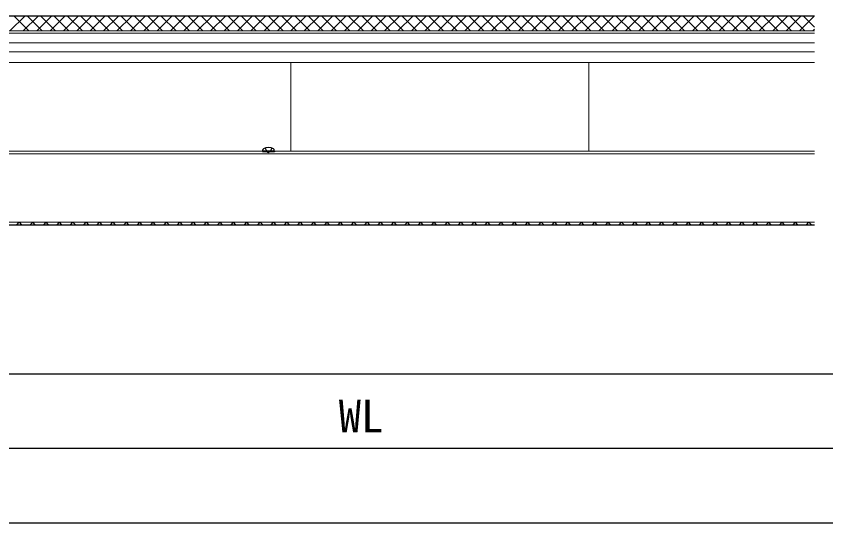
# Model space of a CAD drawing. Units: millimetres, scale not verified. Extents: x -1312 to 1312, y -1960 to 1949.
# Drawn here: x -769 to -226, y 1084 to 1424 of the extents above; entities that cross this region are included whole.
import ezdxf
from ezdxf.enums import TextEntityAlignment as Align

# ---------------------------------------------------------------- set-up
doc = ezdxf.new("R2010")
doc.units = ezdxf.units.MM
doc.header["$LTSCALE"] = 8
doc.layers.add('0-3_YKK_12', color=2, linetype='Continuous', lineweight=18)
for name, color, linetype in [('0-4_YKK_13', 4, 'Continuous'), ('0-5_YKK_D', 6, 'Continuous'), ('0-7_YSS_K', 3, 'Continuous')]:
    doc.layers.add(name, color=color, linetype=linetype)
doc.styles.add('ＭＳ ゴシック', font='')
doc.styles.get('ＭＳ ゴシック').set_extended_font_data('MS Gothic')

msp = doc.modelspace()

# ---------------------------------------------------------------- linework, layer by layer
at = {"layer": '0-3_YKK_12'}
for p, q in [((-1050, 1413.703), (-233.5, 1413.703)), ((-1050, 1412.131), (-233.5, 1412.131)), ((-1050, 1405.776), (-233.5, 1405.776)), ((-1050, 1399.703), (-233.5, 1399.703)), ((-1050, 1392.601), (-233.5, 1392.601)), ((-585, 1392.601), (-585, 1333.026)), ((-385, 1392.601), (-385, 1333.026)), ((-1050, 1333.026), (-233.5, 1333.026)), ((-1050, 1331.22), (-233.5, 1331.22)), ((-1050, 1285.299), (-233.5, 1285.299))]:
    msp.add_line(p, q, dxfattribs=at)
at = {"layer": '0-4_YKK_13'}
for p, q in [((-604, 1333.117), (-603.859, 1333.92)), ((-596, 1333.117), (-604, 1333.117)), ((-604, 1333.117), (-603.912, 1332.617)), ((-596.088, 1332.617), (-603.912, 1332.617)), ((-602.3, 1335.097), (-601.145, 1332.78)), ((-601.145, 1332.78), (-600, 1332.171)), ((-598.855, 1332.78), (-600, 1332.171)), ((-597.7, 1335.097), (-598.855, 1332.78)), ((-596, 1333.117), (-596.141, 1333.92)), ((-596, 1333.117), (-596.088, 1332.617))]:
    msp.add_line(p, q, dxfattribs=at)
for centre, radius, start, end in [((-602.972, 1333.764), 0.9, 122.05588, 170), ((-600, 1329.017), 6.5, 57.94412, 122.05588), ((-597.028, 1333.764), 0.9, 10, 57.94412)]:
    msp.add_arc(centre, radius, start, end, dxfattribs=at)
at = {"layer": '0-5_YKK_D'}
for p, q in [((-985, 1183.701), (1015, 1183.701)), ((-1050, 1133.701), (0, 1133.701)), ((-1050, 1083.701), (1050, 1083.701))]:
    msp.add_line(p, q, dxfattribs=at)
at = {"layer": '0-7_YSS_K'}
for p, q in [((-773.534, 1413.703), (-763.637, 1423.6)), ((-760.841, 1413.703), (-770.738, 1423.6)), ((-764.554, 1413.703), (-754.657, 1423.6)), ((-751.86, 1413.703), (-761.757, 1423.6)), ((-755.574, 1413.703), (-745.677, 1423.6)), ((-742.88, 1413.703), (-752.777, 1423.6)), ((-746.593, 1413.703), (-736.697, 1423.6)), ((-733.9, 1413.703), (-743.797, 1423.6)), ((-737.613, 1413.703), (-727.716, 1423.6)), ((-724.92, 1413.703), (-734.816, 1423.6)), ((-728.633, 1413.703), (-718.736, 1423.6)), ((-715.939, 1413.703), (-725.836, 1423.6)), ((-719.653, 1413.703), (-709.756, 1423.6)), ((-706.959, 1413.703), (-716.856, 1423.6)), ((-710.672, 1413.703), (-700.775, 1423.6)), ((-697.979, 1413.703), (-707.876, 1423.6)), ((-701.692, 1413.703), (-691.795, 1423.6)), ((-688.999, 1413.703), (-698.895, 1423.6)), ((-692.712, 1413.703), (-682.815, 1423.6)), ((-680.018, 1413.703), (-689.915, 1423.6)), ((-683.731, 1413.703), (-673.835, 1423.6)), ((-671.038, 1413.703), (-680.935, 1423.6)), ((-674.751, 1413.703), (-664.854, 1423.6)), ((-662.058, 1413.703), (-671.955, 1423.6)), ((-665.771, 1413.703), (-655.874, 1423.6)), ((-653.078, 1413.703), (-662.974, 1423.6)), ((-656.791, 1413.703), (-646.894, 1423.6)), ((-644.097, 1413.703), (-653.994, 1423.6)), ((-647.81, 1413.703), (-637.914, 1423.6)), ((-635.117, 1413.703), (-645.014, 1423.6)), ((-638.83, 1413.703), (-628.933, 1423.6)), ((-626.137, 1413.703), (-636.034, 1423.6)), ((-629.85, 1413.703), (-619.953, 1423.6)), ((-617.157, 1413.703), (-627.053, 1423.6)), ((-620.87, 1413.703), (-610.973, 1423.6)), ((-608.176, 1413.703), (-618.073, 1423.6)), ((-611.889, 1413.703), (-601.993, 1423.6)), ((-599.196, 1413.703), (-609.093, 1423.6)), ((-602.909, 1413.703), (-593.012, 1423.6)), ((-590.216, 1413.703), (-600.113, 1423.6)), ((-593.929, 1413.703), (-584.032, 1423.6)), ((-581.236, 1413.703), (-591.132, 1423.6)), ((-584.949, 1413.703), (-575.052, 1423.6)), ((-572.255, 1413.703), (-582.152, 1423.6)), ((-575.968, 1413.703), (-566.072, 1423.6)), ((-563.275, 1413.703), (-573.172, 1423.6)), ((-566.988, 1413.703), (-557.091, 1423.6)), ((-554.295, 1413.703), (-564.192, 1423.6)), ((-558.008, 1413.703), (-548.111, 1423.6)), ((-545.315, 1413.703), (-555.211, 1423.6)), ((-549.028, 1413.703), (-539.131, 1423.6)), ((-536.334, 1413.703), (-546.231, 1423.6)), ((-540.047, 1413.703), (-530.151, 1423.6)), ((-527.354, 1413.703), (-537.251, 1423.6)), ((-531.067, 1413.703), (-521.17, 1423.6)), ((-518.374, 1413.703), (-528.271, 1423.6)), ((-522.087, 1413.703), (-512.19, 1423.6)), ((-509.394, 1413.703), (-519.29, 1423.6)), ((-513.107, 1413.703), (-503.21, 1423.6)), ((-500.413, 1413.703), (-510.31, 1423.6)), ((-504.126, 1413.703), (-494.23, 1423.6)), ((-491.433, 1413.703), (-501.33, 1423.6)), ((-495.146, 1413.703), (-485.249, 1423.6)), ((-482.453, 1413.703), (-492.35, 1423.6)), ((-486.166, 1413.703), (-476.269, 1423.6)), ((-473.473, 1413.703), (-483.369, 1423.6)), ((-477.186, 1413.703), (-467.289, 1423.6)), ((-464.492, 1413.703), (-474.389, 1423.6)), ((-468.205, 1413.703), (-458.309, 1423.6)), ((-455.512, 1413.703), (-465.409, 1423.6)), ((-459.225, 1413.703), (-449.328, 1423.6)), ((-446.532, 1413.703), (-456.429, 1423.6)), ((-450.245, 1413.703), (-440.348, 1423.6)), ((-437.552, 1413.703), (-447.448, 1423.6)), ((-441.265, 1413.703), (-431.368, 1423.6)), ((-428.571, 1413.703), (-438.468, 1423.6)), ((-432.284, 1413.703), (-422.388, 1423.6)), ((-419.591, 1413.703), (-429.488, 1423.6)), ((-423.304, 1413.703), (-413.407, 1423.6)), ((-410.611, 1413.703), (-420.508, 1423.6)), ((-414.324, 1413.703), (-404.427, 1423.6)), ((-401.63, 1413.703), (-411.527, 1423.6)), ((-405.344, 1413.703), (-395.447, 1423.6)), ((-392.65, 1413.703), (-402.547, 1423.6)), ((-396.363, 1413.703), (-386.467, 1423.6)), ((-383.67, 1413.703), (-393.567, 1423.6)), ((-387.383, 1413.703), (-377.486, 1423.6)), ((-374.69, 1413.703), (-384.586, 1423.6)), ((-378.403, 1413.703), (-368.506, 1423.6)), ((-365.709, 1413.703), (-375.606, 1423.6)), ((-369.423, 1413.703), (-359.526, 1423.6)), ((-356.729, 1413.703), (-366.626, 1423.6)), ((-360.442, 1413.703), (-350.545, 1423.6)), ((-347.749, 1413.703), (-357.646, 1423.6)), ((-351.462, 1413.703), (-341.565, 1423.6)), ((-338.769, 1413.703), (-348.665, 1423.6)), ((-342.482, 1413.703), (-332.585, 1423.6)), ((-329.788, 1413.703), (-339.685, 1423.6)), ((-333.502, 1413.703), (-323.605, 1423.6)), ((-320.808, 1413.703), (-330.705, 1423.6)), ((-324.521, 1413.703), (-314.624, 1423.6)), ((-311.828, 1413.703), (-321.725, 1423.6)), ((-315.541, 1413.703), (-305.644, 1423.6)), ((-302.848, 1413.703), (-312.744, 1423.6)), ((-306.561, 1413.703), (-296.664, 1423.6)), ((-293.867, 1413.703), (-303.764, 1423.6)), ((-297.58, 1413.703), (-287.684, 1423.6)), ((-284.887, 1413.703), (-294.784, 1423.6)), ((-288.6, 1413.703), (-278.703, 1423.6)), ((-275.907, 1413.703), (-285.804, 1423.6)), ((-279.62, 1413.703), (-269.723, 1423.6)), ((-266.927, 1413.703), (-276.823, 1423.6)), ((-270.64, 1413.703), (-260.743, 1423.6)), ((-257.946, 1413.703), (-267.843, 1423.6)), ((-261.659, 1413.703), (-251.763, 1423.6)), ((-248.966, 1413.703), (-258.863, 1423.6)), ((-252.679, 1413.703), (-242.782, 1423.6)), ((-239.986, 1413.703), (-249.883, 1423.6)), ((-243.699, 1413.703), (-233.802, 1423.6)), ((-233.5, 1416.198), (-240.902, 1423.6)), ((-234.719, 1413.703), (-233.5, 1414.922)), ((-768.832, 1283.701), (-767.235, 1285.299)), ((-765.543, 1283.701), (-767.14, 1285.299)), ((-759.852, 1283.701), (-758.254, 1285.299)), ((-756.562, 1283.701), (-758.16, 1285.299)), ((-750.872, 1283.701), (-749.274, 1285.299)), ((-747.582, 1283.701), (-749.18, 1285.299)), ((-741.891, 1283.701), (-740.294, 1285.299)), ((-738.602, 1283.701), (-740.199, 1285.299)), ((-732.911, 1283.701), (-731.314, 1285.299)), ((-729.622, 1283.701), (-731.219, 1285.299)), ((-723.931, 1283.701), (-722.333, 1285.299)), ((-720.641, 1283.701), (-722.239, 1285.299)), ((-714.951, 1283.701), (-713.353, 1285.299)), ((-711.661, 1283.701), (-713.259, 1285.299)), ((-705.97, 1283.701), (-704.373, 1285.299)), ((-702.681, 1283.701), (-704.278, 1285.299)), ((-696.99, 1283.701), (-695.393, 1285.299)), ((-693.701, 1283.701), (-695.298, 1285.299)), ((-688.01, 1283.701), (-686.412, 1285.299)), ((-684.72, 1283.701), (-686.318, 1285.299)), ((-679.03, 1283.701), (-677.432, 1285.299)), ((-675.74, 1283.701), (-677.337, 1285.299)), ((-670.049, 1283.701), (-668.452, 1285.299)), ((-666.76, 1283.701), (-668.357, 1285.299)), ((-661.069, 1283.701), (-659.472, 1285.299)), ((-657.78, 1283.701), (-659.377, 1285.299)), ((-652.089, 1283.701), (-650.491, 1285.299)), ((-648.799, 1283.701), (-650.397, 1285.299)), ((-643.109, 1283.701), (-641.511, 1285.299)), ((-639.819, 1283.701), (-641.416, 1285.299)), ((-634.128, 1283.701), (-632.531, 1285.299)), ((-630.839, 1283.701), (-632.436, 1285.299)), ((-625.148, 1283.701), (-623.551, 1285.299)), ((-621.859, 1283.701), (-623.456, 1285.299)), ((-616.168, 1283.701), (-614.57, 1285.299)), ((-612.878, 1283.701), (-614.476, 1285.299)), ((-607.188, 1283.701), (-605.59, 1285.299)), ((-603.898, 1283.701), (-605.495, 1285.299)), ((-598.207, 1283.701), (-596.61, 1285.299)), ((-594.918, 1283.701), (-596.515, 1285.299)), ((-589.227, 1283.701), (-587.63, 1285.299)), ((-585.938, 1283.701), (-587.535, 1285.299)), ((-580.247, 1283.701), (-578.649, 1285.299)), ((-576.957, 1283.701), (-578.555, 1285.299)), ((-571.266, 1283.701), (-569.669, 1285.299)), ((-567.977, 1283.701), (-569.574, 1285.299)), ((-562.286, 1283.701), (-560.689, 1285.299)), ((-558.997, 1283.701), (-560.594, 1285.299)), ((-553.306, 1283.701), (-551.709, 1285.299)), ((-550.017, 1283.701), (-551.614, 1285.299)), ((-544.326, 1283.701), (-542.728, 1285.299)), ((-541.036, 1283.701), (-542.634, 1285.299)), ((-535.345, 1283.701), (-533.748, 1285.299)), ((-532.056, 1283.701), (-533.653, 1285.299)), ((-526.365, 1283.701), (-524.768, 1285.299)), ((-523.076, 1283.701), (-524.673, 1285.299)), ((-517.385, 1283.701), (-515.788, 1285.299)), ((-514.095, 1283.701), (-515.693, 1285.299)), ((-508.405, 1283.701), (-506.807, 1285.299)), ((-505.115, 1283.701), (-506.713, 1285.299)), ((-499.424, 1283.701), (-497.827, 1285.299)), ((-496.135, 1283.701), (-497.732, 1285.299)), ((-490.444, 1283.701), (-488.847, 1285.299)), ((-487.155, 1283.701), (-488.752, 1285.299)), ((-481.464, 1283.701), (-479.867, 1285.299)), ((-478.174, 1283.701), (-479.772, 1285.299)), ((-472.484, 1283.701), (-470.886, 1285.299)), ((-469.194, 1283.701), (-470.792, 1285.299)), ((-463.503, 1283.701), (-461.906, 1285.299)), ((-460.214, 1283.701), (-461.811, 1285.299)), ((-454.523, 1283.701), (-452.926, 1285.299)), ((-451.234, 1283.701), (-452.831, 1285.299)), ((-445.543, 1283.701), (-443.946, 1285.299)), ((-442.253, 1283.701), (-443.851, 1285.299)), ((-436.563, 1283.701), (-434.965, 1285.299)), ((-433.273, 1283.701), (-434.871, 1285.299)), ((-427.582, 1283.701), (-425.985, 1285.299)), ((-424.293, 1283.701), (-425.89, 1285.299)), ((-418.602, 1283.701), (-417.005, 1285.299)), ((-415.313, 1283.701), (-416.91, 1285.299)), ((-409.622, 1283.701), (-408.024, 1285.299)), ((-406.332, 1283.701), (-407.93, 1285.299)), ((-400.642, 1283.701), (-399.044, 1285.299)), ((-397.352, 1283.701), (-398.95, 1285.299)), ((-391.661, 1283.701), (-390.064, 1285.299)), ((-388.372, 1283.701), (-389.969, 1285.299)), ((-382.681, 1283.701), (-381.084, 1285.299)), ((-379.392, 1283.701), (-380.989, 1285.299)), ((-373.701, 1283.701), (-372.103, 1285.299)), ((-370.411, 1283.701), (-372.009, 1285.299)), ((-364.721, 1283.701), (-363.123, 1285.299)), ((-361.431, 1283.701), (-363.029, 1285.299)), ((-355.74, 1283.701), (-354.143, 1285.299)), ((-352.451, 1283.701), (-354.048, 1285.299)), ((-346.76, 1283.701), (-345.163, 1285.299)), ((-343.471, 1283.701), (-345.068, 1285.299)), ((-337.78, 1283.701), (-336.182, 1285.299)), ((-334.49, 1283.701), (-336.088, 1285.299)), ((-328.8, 1283.701), (-327.202, 1285.299)), ((-325.51, 1283.701), (-327.108, 1285.299)), ((-319.819, 1283.701), (-318.222, 1285.299)), ((-316.53, 1283.701), (-318.127, 1285.299)), ((-310.839, 1283.701), (-309.242, 1285.299)), ((-307.55, 1283.701), (-309.147, 1285.299)), ((-301.859, 1283.701), (-300.261, 1285.299)), ((-298.569, 1283.701), (-300.167, 1285.299)), ((-292.879, 1283.701), (-291.281, 1285.299)), ((-289.589, 1283.701), (-291.186, 1285.299)), ((-283.898, 1283.701), (-282.301, 1285.299)), ((-280.609, 1283.701), (-282.206, 1285.299)), ((-274.918, 1283.701), (-273.321, 1285.299)), ((-271.629, 1283.701), (-273.226, 1285.299)), ((-265.938, 1283.701), (-264.34, 1285.299)), ((-262.648, 1283.701), (-264.246, 1285.299)), ((-256.958, 1283.701), (-255.36, 1285.299)), ((-253.668, 1283.701), (-255.265, 1285.299)), ((-247.977, 1283.701), (-246.38, 1285.299)), ((-244.688, 1283.701), (-246.285, 1285.299)), ((-238.997, 1283.701), (-237.4, 1285.299)), ((-235.708, 1283.701), (-237.305, 1285.299))]:
    msp.add_line(p, q, dxfattribs=at)
msp.add_lwpolyline([(-233.5, 1423.6), (-1061.8, 1423.6), (-1061.8, 1283.701), (-233.5, 1283.701)], dxfattribs=at)

# ---------------------------------------------------------------- texts
at = {"layer": '0-5_YKK_D', "style": 'ＭＳ ゴシック'}
msp.add_text('WL', height=21.99, dxfattribs=at).set_placement((-552.869, 1137.701), align=Align.BOTTOM_LEFT)

doc.saveas('drawing.dxf')
